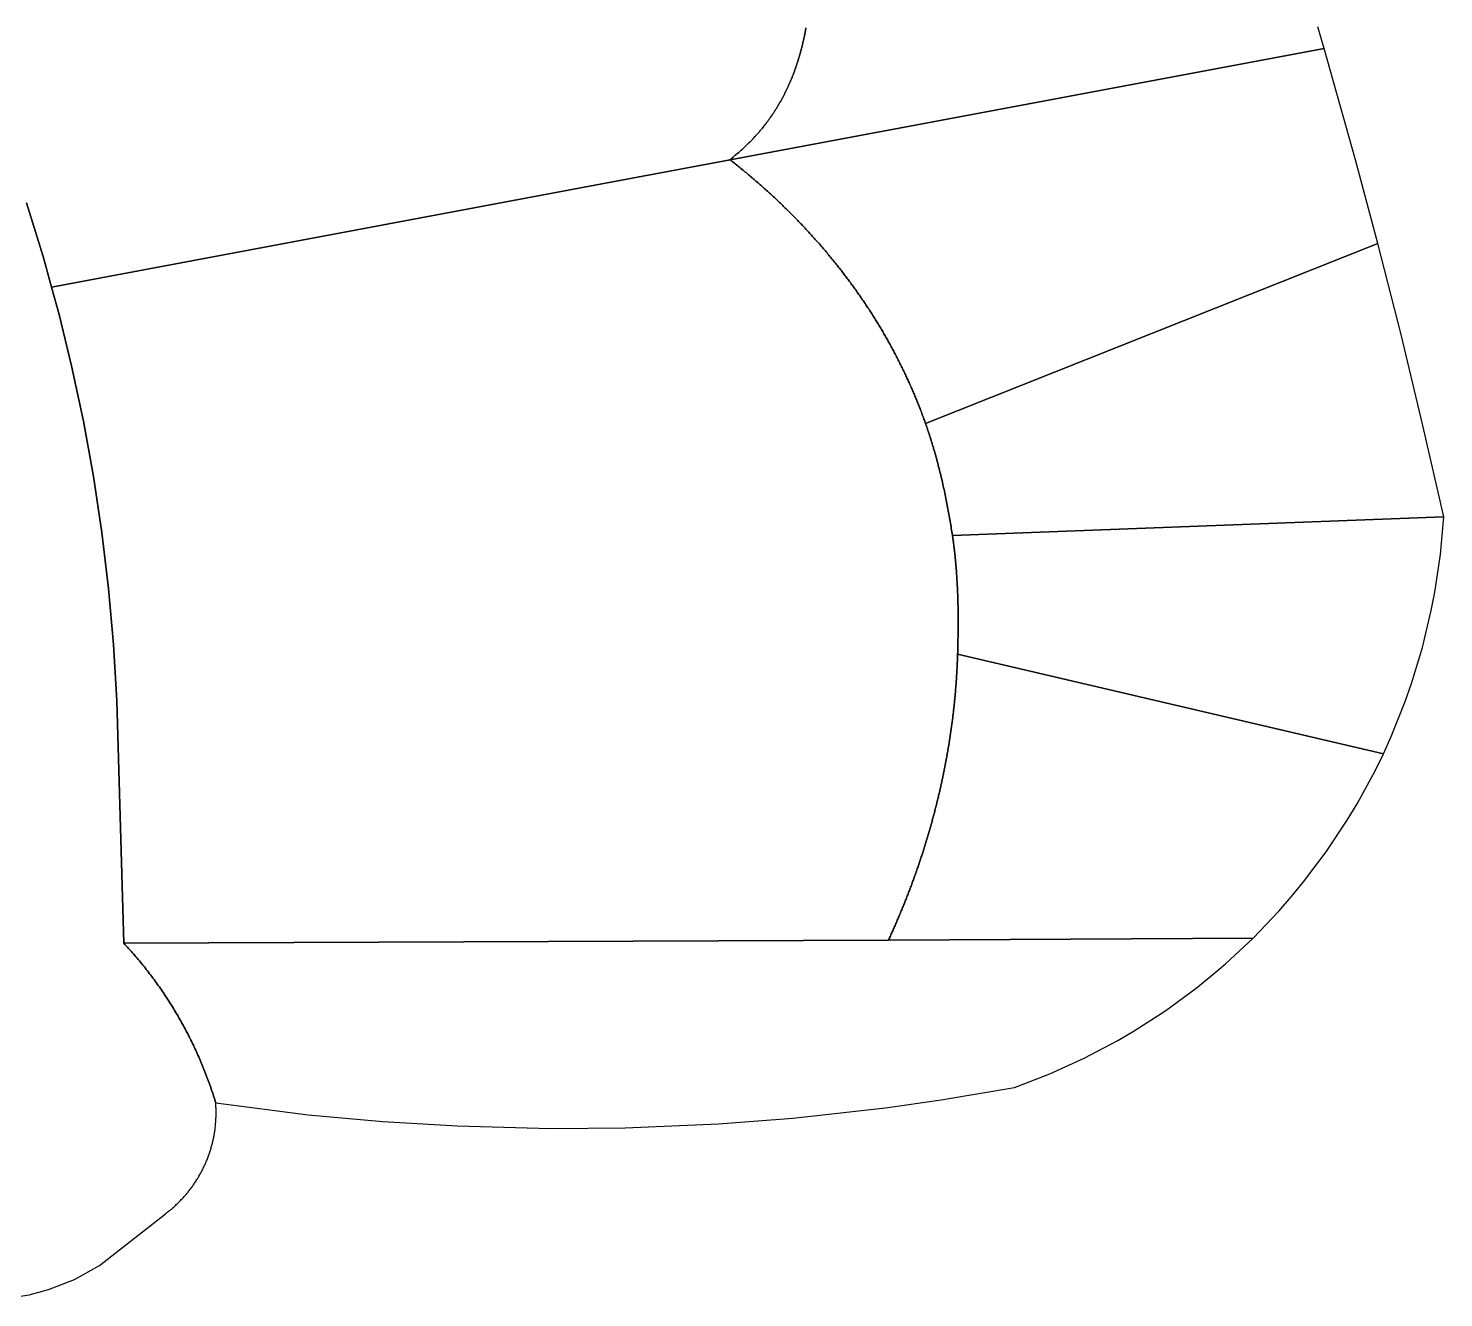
# Model space of a CAD drawing. Header units: millimetres. Extents: x 1811966 to 2218310, y 20519 to 471429.
# Drawn here: x 2142634 to 2210769, y 112149 to 173240 of the extents above; entities that cross this region are included whole.
import ezdxf

# ---------------------------------------------------------------- set-up
doc = ezdxf.new("R2010")
doc.units = ezdxf.units.MM
doc.layers.add('CLOSED_AREAS', color=7, linetype='Continuous')

msp = doc.modelspace()

# ---------------------------------------------------------------- linework, layer by layer
at = {"layer": 'CLOSED_AREAS'}
for points in [[(2142549.797, 164845.674), (2143352.19, 162251.086), (2143754.83, 160787.857), (2171184.988, 165931.526), (2176417.336, 166912.69), (2176408.825, 166919.372), (2176446.525, 166949.073), (2176484.057, 166978.903), (2176521.422, 167008.863), (2176558.618, 167038.952), (2176595.645, 167069.172), (2176632.502, 167099.523), (2176669.188, 167130.005), (2176705.703, 167160.618), (2176742.047, 167191.363), (2176778.218, 167222.24), (2176814.216, 167253.25), (2176850.041, 167284.393), (2176885.69, 167315.669), (2176921.165, 167347.079), (2176956.464, 167378.623), (2176991.587, 167410.301), (2177025.903, 167441.538), (2177060.047, 167472.906), (2177094.019, 167504.404), (2177127.819, 167536.033), (2177161.446, 167567.794), (2177194.899, 167599.686), (2177228.177, 167631.71), (2177261.281, 167663.867), (2177294.208, 167696.157), (2177326.96, 167728.58), (2177359.534, 167761.136), (2177391.931, 167793.826), (2177424.149, 167826.651), (2177456.189, 167859.61), (2177488.05, 167892.704), (2177519.73, 167925.933), (2177551.23, 167959.298), (2177582.548, 167992.799), (2177613.685, 168026.436), (2177644.639, 168060.21), (2177675.409, 168094.121), (2177705.996, 168128.169), (2177736.399, 168162.355), (2177766.617, 168196.679), (2177796.648, 168231.142), (2177826.494, 168265.743), (2177856.153, 168300.484), (2177885.624, 168335.364), (2177914.907, 168370.384), (2177944.001, 168405.544), (2177972.906, 168440.845), (2178001.621, 168476.287), (2178022.801, 168502.671), (2178043.877, 168529.134), (2178064.848, 168555.673), (2178085.714, 168582.29), (2178106.476, 168608.984), (2178127.134, 168635.754), (2178147.687, 168662.601), (2178168.137, 168689.525), (2178188.482, 168716.524), (2178208.723, 168743.599), (2178228.861, 168770.75), (2178248.894, 168797.976), (2178268.824, 168825.278), (2178288.65, 168852.654), (2178308.373, 168880.106), (2178327.992, 168907.632), (2178347.507, 168935.232), (2178366.919, 168962.906), (2178386.229, 168990.655), (2178405.434, 169018.477), (2178424.537, 169046.373), (2178443.537, 169074.342), (2178462.434, 169102.384), (2178481.228, 169130.499), (2178499.919, 169158.686), (2178518.508, 169186.947), (2178536.994, 169215.279), (2178555.377, 169243.683), (2178573.658, 169272.16), (2178591.837, 169300.708), (2178609.913, 169329.327), (2178627.887, 169358.018), (2178645.759, 169386.779), (2178663.53, 169415.611), (2178681.198, 169444.514), (2178698.764, 169473.487), (2178716.228, 169502.531), (2178733.591, 169531.644), (2178750.852, 169560.827), (2178768.012, 169590.079), (2178785.07, 169619.401), (2178802.027, 169648.792), (2178818.883, 169678.252), (2178835.637, 169707.78), (2178852.29, 169737.377), (2178868.842, 169767.042), (2178885.293, 169796.775), (2178901.644, 169826.575), (2178917.893, 169856.444), (2178934.042, 169886.38), (2178950.09, 169916.383), (2178966.038, 169946.452), (2178981.885, 169976.589), (2178997.632, 170006.792), (2179013.278, 170037.062), (2179028.824, 170067.397), (2179044.27, 170097.799), (2179059.617, 170128.266), (2179074.863, 170158.799), (2179090.009, 170189.396), (2179105.055, 170220.059), (2179120.002, 170250.787), (2179134.849, 170281.579), (2179149.596, 170312.436), (2179164.244, 170343.357), (2179178.792, 170374.342), (2179193.241, 170405.391), (2179207.591, 170436.503), (2179221.842, 170467.679), (2179235.994, 170498.918), (2179250.046, 170530.219), (2179264, 170561.584), (2179277.855, 170593.011), (2179291.611, 170624.5), (2179305.269, 170656.051), (2179318.828, 170687.664), (2179332.288, 170719.339), (2179345.65, 170751.075), (2179358.914, 170782.872), (2179372.079, 170814.731), (2179385.146, 170846.65), (2179398.115, 170878.63), (2179410.987, 170910.67), (2179423.76, 170942.771), (2179436.435, 170974.931), (2179449.013, 171007.151), (2179461.492, 171039.43), (2179473.875, 171071.769), (2179486.159, 171104.167), (2179498.347, 171136.624), (2179510.436, 171169.14), (2179522.429, 171201.714), (2179534.325, 171234.346), (2179546.123, 171267.036), (2179557.824, 171299.785), (2179569.428, 171332.59), (2179580.936, 171365.454), (2179592.347, 171398.374), (2179603.661, 171431.351), (2179614.878, 171464.385), (2179625.999, 171497.476), (2179637.023, 171530.623), (2179647.951, 171563.826), (2179658.783, 171597.085), (2179669.518, 171630.4), (2179680.157, 171663.771), (2179690.701, 171697.196), (2179701.148, 171730.677), (2179711.499, 171764.212), (2179721.755, 171797.802), (2179731.915, 171831.447), (2179741.979, 171865.146), (2179751.948, 171898.899), (2179761.821, 171932.705), (2179771.599, 171966.566), (2179781.281, 172000.479), (2179790.869, 172034.446), (2179800.361, 172068.466), (2179809.758, 172102.538), (2179819.06, 172136.663), (2179828.267, 172170.84), (2179837.379, 172205.07), (2179846.397, 172239.351), (2179855.32, 172273.684), (2179864.148, 172308.068), (2179872.882, 172342.504), (2179881.521, 172376.991), (2179890.066, 172411.528), (2179898.517, 172446.116), (2179906.874, 172480.755), (2179915.136, 172515.444), (2179923.305, 172550.182), (2179931.38, 172584.971), (2179939.361, 172619.809), (2179947.248, 172654.696), (2179955.041, 172689.633), (2179962.741, 172724.618), (2179970.347, 172759.652), (2179977.86, 172794.735), (2179985.279, 172829.866), (2179992.605, 172865.045), (2179999.838, 172900.272), (2180006.978, 172935.546), (2180014.025, 172970.868), (2180020.979, 173006.237), (2180027.84, 173041.654), (2180034.609, 173077.117), (2180041.284, 173112.626), (2180047.867, 173148.182), (2180054.358, 173183.784), (2180060.756, 173219.432), (2180067.061, 173255.126)], [(2180067.061, 173255.126), (2180060.756, 173219.432), (2180054.358, 173183.784), (2180047.867, 173148.182), (2180041.284, 173112.626), (2180034.609, 173077.117), (2180027.84, 173041.654), (2180020.979, 173006.237), (2180014.025, 172970.868), (2180006.978, 172935.546), (2179999.838, 172900.272), (2179992.605, 172865.045), (2179985.279, 172829.866), (2179977.86, 172794.735), (2179970.347, 172759.652), (2179962.741, 172724.618), (2179955.041, 172689.633), (2179947.248, 172654.696), (2179939.361, 172619.809), (2179931.38, 172584.971), (2179923.305, 172550.182), (2179915.136, 172515.444), (2179906.874, 172480.755), (2179898.517, 172446.116), (2179890.066, 172411.528), (2179881.521, 172376.991), (2179872.882, 172342.504), (2179864.148, 172308.068), (2179855.32, 172273.684), (2179846.397, 172239.351), (2179837.379, 172205.07), (2179828.267, 172170.84), (2179819.06, 172136.663), (2179809.758, 172102.538), (2179800.361, 172068.466), (2179790.869, 172034.446), (2179781.281, 172000.479), (2179771.599, 171966.566), (2179761.821, 171932.705), (2179751.948, 171898.899), (2179741.979, 171865.146), (2179731.915, 171831.447), (2179721.755, 171797.802), (2179711.499, 171764.212), (2179701.148, 171730.677), (2179690.701, 171697.196), (2179680.157, 171663.771), (2179669.518, 171630.4), (2179658.783, 171597.085), (2179647.951, 171563.826), (2179637.023, 171530.623), (2179625.999, 171497.476), (2179614.878, 171464.385), (2179603.661, 171431.351), (2179592.347, 171398.374), (2179580.936, 171365.454), (2179569.428, 171332.59), (2179557.824, 171299.785), (2179546.123, 171267.036), (2179534.325, 171234.346), (2179522.429, 171201.714), (2179510.436, 171169.14), (2179498.347, 171136.624), (2179486.159, 171104.167), (2179473.875, 171071.769), (2179461.492, 171039.43), (2179449.013, 171007.151), (2179436.435, 170974.931), (2179423.76, 170942.771), (2179410.987, 170910.67), (2179398.115, 170878.63), (2179385.146, 170846.65), (2179372.079, 170814.731), (2179358.914, 170782.872), (2179345.65, 170751.075), (2179332.288, 170719.339), (2179318.828, 170687.664), (2179305.269, 170656.051), (2179291.611, 170624.5), (2179277.855, 170593.011), (2179264, 170561.584), (2179250.046, 170530.219), (2179235.994, 170498.918), (2179221.842, 170467.679), (2179207.591, 170436.503), (2179193.241, 170405.391), (2179178.792, 170374.342), (2179164.244, 170343.357), (2179149.596, 170312.436), (2179134.849, 170281.579), (2179120.002, 170250.787), (2179105.055, 170220.059), (2179090.009, 170189.396), (2179074.863, 170158.799), (2179059.617, 170128.266), (2179044.27, 170097.799), (2179028.824, 170067.397), (2179013.278, 170037.062), (2178997.632, 170006.792), (2178981.885, 169976.589), (2178966.038, 169946.452), (2178950.09, 169916.383), (2178934.042, 169886.38), (2178917.893, 169856.444), (2178901.644, 169826.575), (2178885.293, 169796.775), (2178868.842, 169767.042), (2178852.29, 169737.377), (2178835.637, 169707.78), (2178818.883, 169678.252), (2178802.027, 169648.792), (2178785.07, 169619.401), (2178768.012, 169590.079), (2178750.852, 169560.827), (2178733.591, 169531.644), (2178716.228, 169502.531), (2178698.764, 169473.487), (2178681.198, 169444.514), (2178663.53, 169415.611), (2178645.759, 169386.779), (2178627.887, 169358.018), (2178609.913, 169329.327), (2178591.837, 169300.708), (2178573.658, 169272.16), (2178555.377, 169243.683), (2178536.994, 169215.279), (2178518.508, 169186.947), (2178499.919, 169158.686), (2178481.228, 169130.499), (2178462.434, 169102.384), (2178443.537, 169074.342), (2178424.537, 169046.373), (2178405.434, 169018.477), (2178386.229, 168990.655), (2178366.919, 168962.906), (2178347.507, 168935.232), (2178327.992, 168907.632), (2178308.373, 168880.106), (2178288.65, 168852.654), (2178268.824, 168825.278), (2178248.894, 168797.976), (2178228.861, 168770.75), (2178208.723, 168743.599), (2178188.482, 168716.524), (2178168.137, 168689.525), (2178147.687, 168662.601), (2178127.134, 168635.754), (2178106.476, 168608.984), (2178085.714, 168582.29), (2178064.848, 168555.673), (2178043.877, 168529.134), (2178022.801, 168502.671), (2178001.621, 168476.287), (2177972.906, 168440.845), (2177944.001, 168405.544), (2177914.907, 168370.384), (2177885.624, 168335.364), (2177856.153, 168300.484), (2177826.494, 168265.743), (2177796.648, 168231.142), (2177766.617, 168196.679), (2177736.399, 168162.355), (2177705.996, 168128.169), (2177675.409, 168094.121), (2177644.639, 168060.21), (2177613.685, 168026.436), (2177582.548, 167992.799), (2177551.23, 167959.298), (2177519.73, 167925.933), (2177488.05, 167892.704), (2177456.189, 167859.61), (2177424.149, 167826.651), (2177391.931, 167793.826), (2177359.534, 167761.136), (2177326.96, 167728.58), (2177294.208, 167696.157), (2177261.281, 167663.867), (2177228.177, 167631.71), (2177194.899, 167599.686), (2177161.446, 167567.794), (2177127.819, 167536.033), (2177094.019, 167504.404), (2177060.047, 167472.906), (2177025.903, 167441.538), (2176991.587, 167410.301), (2176956.464, 167378.623), (2176921.165, 167347.079), (2176885.69, 167315.669), (2176850.041, 167284.393), (2176814.216, 167253.25), (2176778.218, 167222.24), (2176742.047, 167191.363), (2176705.703, 167160.618), (2176669.188, 167130.005), (2176632.502, 167099.523), (2176595.645, 167069.172), (2176558.618, 167038.952), (2176521.422, 167008.863), (2176484.057, 166978.903), (2176446.525, 166949.073), (2176408.825, 166919.372), (2176417.336, 166912.69), (2205008.059, 172273.987), (2204712.859, 173315.284)], [(2141731.606, 112149.472), (2142669.158, 112280.582), (2143606.71, 112547.806), (2144855.746, 113025.837), (2146058.8, 113691.911), (2149232.022, 116187.471), (2149271.12, 116216.841), (2149309.981, 116246.526), (2149348.601, 116276.523), (2149386.978, 116306.83), (2149425.11, 116337.446), (2149462.993, 116368.368), (2149500.626, 116399.594), (2149538.006, 116431.122), (2149575.131, 116462.951), (2149611.998, 116495.078), (2149648.605, 116527.502), (2149684.95, 116560.219), (2149721.029, 116593.228), (2149756.842, 116626.527), (2149792.384, 116660.113), (2149827.655, 116693.985), (2149862.652, 116728.14), (2149897.372, 116762.576), (2149931.814, 116797.29), (2149965.975, 116832.281), (2149999.852, 116867.547), (2150033.444, 116903.084), (2150066.749, 116938.891), (2150099.764, 116974.965), (2150132.487, 117011.304), (2150164.916, 117047.905), (2150197.05, 117084.767), (2150228.885, 117121.887), (2150260.419, 117159.262), (2150291.652, 117196.89), (2150322.58, 117234.768), (2150353.202, 117272.895), (2150383.515, 117311.267), (2150413.519, 117349.882), (2150443.21, 117388.738), (2150472.587, 117427.832), (2150501.648, 117467.161), (2150530.391, 117506.723), (2150558.814, 117546.516), (2150586.915, 117586.536), (2150614.693, 117626.782), (2150642.146, 117667.25), (2150669.272, 117707.938), (2150696.069, 117748.844), (2150722.535, 117789.964), (2150748.669, 117831.296), (2150774.469, 117872.838), (2150799.933, 117914.586), (2150825.06, 117956.538), (2150849.848, 117998.691), (2150874.295, 118041.042), (2150898.401, 118083.59), (2150922.162, 118126.33), (2150945.579, 118169.26), (2150968.648, 118212.378), (2150991.369, 118255.68), (2151013.741, 118299.164), (2151035.761, 118342.826), (2151057.429, 118386.665), (2151078.742, 118430.677), (2151099.701, 118474.86), (2151120.302, 118519.21), (2151140.545, 118563.724), (2151160.429, 118608.4), (2151179.952, 118653.235), (2151199.113, 118698.226), (2151217.911, 118743.37), (2151236.344, 118788.664), (2151254.412, 118834.105), (2151272.112, 118879.691), (2151289.445, 118925.417), (2151306.409, 118971.282), (2151323.002, 119017.282), (2151339.224, 119063.414), (2151355.074, 119109.675), (2151370.551, 119156.063), (2151385.653, 119202.574), (2151400.379, 119249.205), (2151414.73, 119295.953), (2151428.703, 119342.815), (2151442.297, 119389.789), (2151455.513, 119436.87), (2151468.349, 119484.057), (2151480.804, 119531.345), (2151492.878, 119578.733), (2151504.569, 119626.216), (2151515.877, 119673.792), (2151526.802, 119721.457), (2151537.341, 119769.209), (2151547.496, 119817.044), (2151557.265, 119864.96), (2151566.647, 119912.953), (2151575.642, 119961.02), (2151584.249, 120009.157), (2151592.468, 120057.363), (2151600.298, 120105.633), (2151607.739, 120153.965), (2151614.79, 120202.355), (2151621.451, 120250.801), (2151627.721, 120299.298), (2151633.6, 120347.845), (2151639.088, 120396.437), (2151644.183, 120445.072), (2151648.887, 120493.747), (2151653.198, 120542.458), (2151657.116, 120591.202), (2151660.642, 120639.976), (2151663.774, 120688.776), (2151666.512, 120737.601), (2151668.857, 120786.446), (2151670.809, 120835.308), (2151672.366, 120884.185), (2151673.529, 120933.072), (2151674.298, 120981.967), (2151674.674, 121030.867), (2151674.655, 121079.768), (2151674.241, 121128.668), (2151673.434, 121177.562), (2151672.233, 121226.449), (2151670.637, 121275.324), (2151668.648, 121324.185), (2151666.265, 121373.028), (2151663.489, 121421.85), (2151660.319, 121470.649), (2151656.755, 121519.42), (2151631.215, 121603.431), (2151605.297, 121687.326), (2151579.002, 121771.104), (2151552.331, 121854.762), (2151525.283, 121938.3), (2151497.86, 122021.715), (2151470.061, 122105.006), (2151441.889, 122188.171), (2151413.342, 122271.209), (2151384.422, 122354.117), (2151355.13, 122436.894), (2151325.465, 122519.539), (2151295.429, 122602.05), (2151265.022, 122684.424), (2151234.245, 122766.661), (2151203.098, 122848.758), (2151171.582, 122930.715), (2151139.697, 123012.529), (2151107.445, 123094.199), (2151074.826, 123175.722), (2151041.841, 123257.099), (2151008.489, 123338.326), (2150974.773, 123419.402), (2150940.692, 123500.325), (2150906.247, 123581.095), (2150871.44, 123661.709), (2150836.27, 123742.165), (2150800.739, 123822.462), (2150764.846, 123902.599), (2150728.594, 123982.573), (2150691.982, 124062.384), (2150655.011, 124142.029), (2150617.683, 124221.506), (2150579.997, 124300.815), (2150541.955, 124379.954), (2150503.557, 124458.921), (2150464.805, 124537.714), (2150425.698, 124616.332), (2150386.238, 124694.774), (2150346.426, 124773.037), (2150306.262, 124851.12), (2150265.747, 124929.022), (2150224.882, 125006.74), (2150183.667, 125084.274), (2150142.105, 125161.622), (2150100.195, 125238.782), (2150057.938, 125315.753), (2150015.335, 125392.533), (2149972.387, 125469.12), (2149929.095, 125545.513), (2149885.46, 125621.711), (2149841.483, 125697.712), (2149797.164, 125773.514), (2149752.505, 125849.116), (2149707.505, 125924.517), (2149662.168, 125999.714), (2149616.492, 126074.706), (2149570.479, 126149.493), (2149524.131, 126224.071), (2149477.447, 126298.44), (2149430.429, 126372.599), (2149383.079, 126446.545), (2149335.395, 126520.277), (2149287.381, 126593.794), (2149239.037, 126667.095), (2149190.363, 126740.177), (2149141.361, 126813.039), (2149092.031, 126885.68), (2149042.376, 126958.099), (2148992.395, 127030.293), (2148942.09, 127102.262), (2148891.461, 127174.004), (2148840.51, 127245.518), (2148789.238, 127316.801), (2148737.646, 127387.853), (2148685.735, 127458.672), (2148633.506, 127529.257), (2148580.959, 127599.606), (2148528.097, 127669.719), (2148474.92, 127739.592), (2148421.429, 127809.226), (2148367.625, 127878.618), (2148313.51, 127947.768), (2148259.084, 128016.673), (2148204.349, 128085.333), (2148149.305, 128153.746), (2148093.955, 128221.911), (2148038.298, 128289.826), (2147982.336, 128357.49), (2147926.07, 128424.901), (2147869.502, 128492.059), (2147812.632, 128558.962), (2147755.461, 128625.608), (2147697.992, 128691.996), (2147640.224, 128758.124), (2147582.159, 128823.993), (2147523.799, 128889.599), (2147465.144, 128954.943), (2147406.196, 129020.021), (2147346.955, 129084.834), (2147287.424, 129149.38), (2147227.603, 129213.657), (2146895.418, 140867.904), (2146736.218, 143579.061), (2146495.344, 146284.18), (2146173.001, 148980.811), (2145769.486, 151666.483), (2145285.175, 154338.78), (2144720.5, 156995.252), (2144120.109, 159460.397), (2143754.83, 160787.857), (2143352.19, 162251.086), (2142549.797, 164845.674)]]:
    msp.add_lwpolyline(points, dxfattribs=at)
for points in [[(2206527.019, 166915.974), (2205008.059, 172273.987), (2176417.336, 166912.69), (2176462.519, 166877.216), (2176516.081, 166834.991), (2176569.512, 166792.695), (2176622.812, 166750.329), (2176675.98, 166707.893), (2176729.016, 166665.387), (2176781.921, 166622.812), (2176834.695, 166580.167), (2176887.337, 166537.453), (2176939.848, 166494.67), (2176992.227, 166451.818), (2177044.475, 166408.897), (2177096.591, 166365.908), (2177148.575, 166322.849), (2177200.429, 166279.722), (2177252.15, 166236.527), (2177303.74, 166193.264), (2177355.198, 166149.932), (2177406.525, 166106.533), (2177457.72, 166063.066), (2177508.783, 166019.531), (2177559.715, 165975.929), (2177610.515, 165932.259), (2177661.184, 165888.522), (2177711.72, 165844.718), (2177762.125, 165800.847), (2177812.399, 165756.909), (2177862.54, 165712.905), (2177912.55, 165668.834), (2177962.428, 165624.697), (2178012.174, 165580.493), (2178061.789, 165536.223), (2178111.271, 165491.887), (2178160.622, 165447.485), (2178209.841, 165403.018), (2178258.928, 165358.485), (2178307.883, 165313.887), (2178356.707, 165269.223), (2178405.398, 165224.494), (2178453.958, 165179.7), (2178502.385, 165134.841), (2178550.681, 165089.918), (2178598.845, 165044.929), (2178646.876, 164999.877), (2178694.776, 164954.76), (2178742.544, 164909.578), (2178790.18, 164864.333), (2178837.684, 164819.024), (2178885.055, 164773.651), (2178932.295, 164728.214), (2178979.403, 164682.714), (2179026.378, 164637.15), (2179073.222, 164591.523), (2179119.933, 164545.834), (2179166.512, 164500.081), (2179212.96, 164454.265), (2179259.275, 164408.387), (2179305.457, 164362.446), (2179351.508, 164316.442), (2179397.426, 164270.377), (2179443.213, 164224.249), (2179488.867, 164178.059), (2179534.389, 164131.807), (2179579.778, 164085.494), (2179625.035, 164039.119), (2179670.16, 163992.683), (2179715.153, 163946.185), (2179760.014, 163899.626), (2179804.742, 163853.006), (2179849.338, 163806.325), (2179893.801, 163759.584), (2179938.132, 163712.782), (2179982.331, 163665.919), (2180026.397, 163618.996), (2180070.331, 163572.013), (2180114.133, 163524.969), (2180157.802, 163477.866), (2180201.339, 163430.703), (2180244.743, 163383.48), (2180288.014, 163336.198), (2180331.154, 163288.856), (2180374.161, 163241.456), (2180417.035, 163193.996), (2180459.777, 163146.477), (2180502.386, 163098.899), (2180544.862, 163051.262), (2180587.206, 163003.567), (2180629.418, 162955.814), (2180671.497, 162908.002), (2180713.443, 162860.132), (2180755.257, 162812.205), (2180796.938, 162764.219), (2180838.486, 162716.175), (2180879.902, 162668.074), (2180921.185, 162619.916), (2180962.336, 162571.7), (2181003.353, 162523.427), (2181044.238, 162475.097), (2181084.99, 162426.71), (2181125.61, 162378.266), (2181166.097, 162329.766), (2181206.45, 162281.209), (2181246.672, 162232.596), (2181286.76, 162183.927), (2181326.715, 162135.201), (2181366.538, 162086.42), (2181406.228, 162037.583), (2181445.785, 161988.69), (2181485.209, 161939.742), (2181524.5, 161890.738), (2181563.659, 161841.679), (2181602.684, 161792.565), (2181641.576, 161743.396), (2181680.336, 161694.172), (2181718.962, 161644.893), (2181757.456, 161595.56), (2181795.817, 161546.172), (2181834.044, 161496.73), (2181872.139, 161447.234), (2181910.1, 161397.684), (2181947.929, 161348.08), (2181985.624, 161298.423), (2182023.187, 161248.711), (2182060.616, 161198.947), (2182097.912, 161149.129), (2182135.075, 161099.258), (2182172.105, 161049.333), (2182209.002, 160999.356), (2182245.766, 160949.326), (2182282.397, 160899.244), (2182318.894, 160849.109), (2182355.258, 160798.921), (2182391.489, 160748.682), (2182427.587, 160698.39), (2182463.551, 160648.046), (2182499.382, 160597.651), (2182535.08, 160547.204), (2182570.645, 160496.705), (2182606.076, 160446.155), (2182641.374, 160395.554), (2182676.539, 160344.901), (2182711.571, 160294.198), (2182746.469, 160243.444), (2182781.233, 160192.639), (2182815.865, 160141.783), (2182850.363, 160090.877), (2182884.727, 160039.921), (2182918.958, 159988.915), (2182953.056, 159937.859), (2182987.02, 159886.752), (2183020.851, 159835.596), (2183054.548, 159784.391), (2183088.112, 159733.136), (2183121.542, 159681.831), (2183154.839, 159630.478), (2183188.002, 159579.075), (2183221.032, 159527.624), (2183253.928, 159476.124), (2183286.691, 159424.575), (2183319.32, 159372.977), (2183351.815, 159321.331), (2183384.177, 159269.637), (2183416.405, 159217.895), (2183448.5, 159166.105), (2183480.46, 159114.268), (2183512.288, 159062.382), (2183543.981, 159010.449), (2183575.541, 158958.469), (2183606.967, 158906.441), (2183638.259, 158854.366), (2183669.418, 158802.244), (2183700.443, 158750.076), (2183731.334, 158697.86), (2183762.091, 158645.599), (2183792.715, 158593.29), (2183823.204, 158540.936), (2183853.56, 158488.535), (2183883.782, 158436.088), (2183913.87, 158383.595), (2183943.825, 158331.057), (2183973.645, 158278.473), (2184003.332, 158225.843), (2184032.884, 158173.169), (2184062.303, 158120.449), (2184091.588, 158067.684), (2184120.738, 158014.874), (2184149.755, 157962.019), (2184178.638, 157909.12), (2184207.387, 157856.176), (2184236.002, 157803.187), (2184264.483, 157750.155), (2184292.83, 157697.078), (2184321.042, 157643.958), (2184349.121, 157590.794), (2184377.066, 157537.586), (2184404.876, 157484.334), (2184432.553, 157431.039), (2184460.095, 157377.701), (2184487.503, 157324.32), (2184514.777, 157270.895), (2184541.917, 157217.428), (2184568.923, 157163.918), (2184595.794, 157110.366), (2184622.531, 157056.771), (2184649.134, 157003.134), (2184675.603, 156949.454), (2184701.938, 156895.733), (2184728.138, 156841.97), (2184754.204, 156788.165), (2184780.136, 156734.318), (2184805.933, 156680.43), (2184831.597, 156626.501), (2184857.125, 156572.53), (2184882.52, 156518.519), (2184907.78, 156464.466), (2184932.906, 156410.373), (2184957.897, 156356.239), (2184982.754, 156302.064), (2185007.477, 156247.849), (2185032.065, 156193.594), (2185056.519, 156139.299), (2185080.838, 156084.964), (2185105.023, 156030.589), (2185129.073, 155976.174), (2185152.989, 155921.72), (2185176.77, 155867.227), (2185200.417, 155812.694), (2185223.929, 155758.122), (2185247.307, 155703.511), (2185270.55, 155648.861), (2185293.658, 155594.173), (2185316.632, 155539.446), (2185339.471, 155484.68), (2185362.176, 155429.876), (2185384.746, 155375.034), (2185407.182, 155320.154), (2185429.482, 155265.236), (2185451.648, 155210.281), (2185473.68, 155155.287), (2185495.576, 155100.257), (2185517.338, 155045.189), (2185538.965, 154990.083), (2185560.458, 154934.941), (2185581.816, 154879.762), (2185603.039, 154824.546), (2185624.127, 154769.293), (2185645.08, 154714.004), (2185665.898, 154658.678), (2185686.582, 154603.316), (2185707.131, 154547.918), (2185727.545, 154492.484), (2185747.824, 154437.015), (2185767.968, 154381.509), (2185787.977, 154325.969), (2185807.852, 154270.392), (2185827.591, 154214.781), (2207604.942, 162880.927)], [(2144120.109, 159460.397), (2144720.5, 156995.252), (2145285.175, 154338.78), (2145769.486, 151666.483), (2146173.001, 148980.811), (2146495.344, 146284.18), (2146736.218, 143579.061), (2146895.418, 140867.904), (2147227.603, 129213.657), (2184039.83, 129355.016), (2184062.909, 129404.9), (2184085.918, 129454.828), (2184108.858, 129504.799), (2184131.728, 129554.814), (2184154.528, 129604.871), (2184177.257, 129654.972), (2184199.917, 129705.115), (2184222.506, 129755.302), (2184245.025, 129805.53), (2184267.473, 129855.801), (2184289.85, 129906.115), (2184312.157, 129956.47), (2184334.393, 130006.867), (2184356.558, 130057.306), (2184378.652, 130107.786), (2184400.674, 130158.308), (2184422.625, 130208.872), (2184444.505, 130259.476), (2184466.313, 130310.121), (2184488.05, 130360.807), (2184509.714, 130411.534), (2184531.307, 130462.301), (2184552.828, 130513.108), (2184574.277, 130563.956), (2184595.654, 130614.843), (2184616.958, 130665.771), (2184638.19, 130716.738), (2184659.349, 130767.744), (2184680.436, 130818.79), (2184701.45, 130869.876), (2184722.391, 130921), (2184743.259, 130972.163), (2184764.054, 131023.365), (2184784.776, 131074.606), (2184805.424, 131125.885), (2184825.999, 131177.202), (2184846.501, 131228.558), (2184866.929, 131279.951), (2184887.283, 131331.382), (2184907.564, 131382.851), (2184927.77, 131434.357), (2184947.902, 131485.901), (2184967.96, 131537.482), (2184987.944, 131589.1), (2185007.854, 131640.755), (2185027.689, 131692.446), (2185047.449, 131744.174), (2185067.135, 131795.939), (2185086.745, 131847.74), (2185106.281, 131899.576), (2185125.742, 131951.449), (2185145.127, 132003.358), (2185164.438, 132055.302), (2185183.673, 132107.281), (2185202.832, 132159.296), (2185221.916, 132211.346), (2185240.924, 132263.431), (2185259.856, 132315.551), (2185278.712, 132367.706), (2185297.493, 132419.895), (2185316.197, 132472.118), (2185334.824, 132524.376), (2185353.376, 132576.668), (2185371.851, 132628.994), (2185390.249, 132681.353), (2185408.571, 132733.746), (2185426.816, 132786.172), (2185444.984, 132838.632), (2185463.074, 132891.125), (2185481.088, 132943.65), (2185499.025, 132996.209), (2185516.884, 133048.8), (2185534.665, 133101.424), (2185552.369, 133154.08), (2185569.996, 133206.768), (2185587.544, 133259.488), (2185605.015, 133312.24), (2185622.408, 133365.024), (2185639.722, 133417.839), (2185656.958, 133470.686), (2185674.116, 133523.564), (2185691.195, 133576.473), (2185708.196, 133629.413), (2185725.118, 133682.383), (2185741.962, 133735.385), (2185758.726, 133788.417), (2185775.412, 133841.479), (2185792.018, 133894.571), (2185808.545, 133947.693), (2185824.993, 134000.845), (2185841.361, 134054.027), (2185857.65, 134107.238), (2185873.859, 134160.478), (2185889.988, 134213.748), (2185906.037, 134267.047), (2185922.007, 134320.374), (2185937.896, 134373.731), (2185953.705, 134427.116), (2185969.434, 134480.529), (2185985.082, 134533.971), (2186000.65, 134587.441), (2186016.137, 134640.938), (2186031.543, 134694.464), (2186046.868, 134748.017), (2186062.113, 134801.597), (2186077.276, 134855.205), (2186092.358, 134908.84), (2186107.359, 134962.503), (2186122.278, 135016.191), (2186137.116, 135069.907), (2186151.872, 135123.649), (2186166.547, 135177.418), (2186181.139, 135231.213), (2186195.65, 135285.033), (2186210.078, 135338.88), (2186224.425, 135392.753), (2186238.689, 135446.651), (2186252.87, 135500.574), (2186266.969, 135554.523), (2186280.985, 135608.497), (2186294.919, 135662.496), (2186308.77, 135716.52), (2186322.538, 135770.568), (2186336.222, 135824.641), (2186349.824, 135878.738), (2186363.342, 135932.859), (2186376.777, 135987.005), (2186390.128, 136041.174), (2186403.396, 136095.367), (2186416.58, 136149.584), (2186429.68, 136203.824), (2186442.696, 136258.087), (2186455.628, 136312.373), (2186468.476, 136366.683), (2186481.24, 136421.015), (2186493.919, 136475.369), (2186506.514, 136529.747), (2186519.024, 136584.146), (2186531.449, 136638.568), (2186543.79, 136693.011), (2186556.046, 136747.477), (2186568.216, 136801.964), (2186580.302, 136856.472), (2186592.302, 136911.002), (2186604.217, 136965.554), (2186616.046, 137020.126), (2186627.789, 137074.719), (2186639.447, 137129.333), (2186651.019, 137183.968), (2186662.506, 137238.622), (2186673.906, 137293.298), (2186685.22, 137347.993), (2186696.448, 137402.708), (2186707.589, 137457.443), (2186718.644, 137512.198), (2186729.612, 137566.972), (2186740.494, 137621.766), (2186751.288, 137676.579), (2186761.996, 137731.41), (2186772.617, 137786.261), (2186783.151, 137841.13), (2186793.597, 137896.018), (2186803.956, 137950.924), (2186814.228, 138005.849), (2186824.412, 138060.791), (2186834.508, 138115.752), (2186844.517, 138170.73), (2186854.438, 138225.726), (2186864.27, 138280.739), (2186874.015, 138335.77), (2186883.671, 138390.818), (2186893.239, 138445.882), (2186902.718, 138500.964), (2186912.109, 138556.062), (2186921.411, 138611.177), (2186930.625, 138666.308), (2186939.749, 138721.455), (2186948.785, 138776.619), (2186957.731, 138831.798), (2186966.588, 138886.993), (2186975.356, 138942.203), (2186984.035, 138997.429), (2186992.623, 139052.671), (2187001.123, 139107.927), (2187009.532, 139163.198), (2187017.851, 139218.484), (2187026.081, 139273.785), (2187034.22, 139329.1), (2187042.27, 139384.43), (2187050.228, 139439.773), (2187058.097, 139495.131), (2187065.875, 139550.502), (2187073.562, 139605.888), (2187081.158, 139661.286), (2187088.664, 139716.698), (2187096.079, 139772.124), (2187103.402, 139827.562), (2187110.635, 139883.014), (2187117.776, 139938.478), (2187124.825, 139993.954), (2187131.783, 140049.443), (2187138.65, 140104.945), (2187145.424, 140160.458), (2187152.107, 140215.984), (2187158.698, 140271.521), (2187165.197, 140327.07), (2187171.603, 140382.631), (2187177.917, 140438.202), (2187184.139, 140493.785), (2187190.269, 140549.379), (2187196.305, 140604.984), (2187202.249, 140660.6), (2187208.1, 140716.226), (2187213.858, 140771.863), (2187219.523, 140827.51), (2187225.095, 140883.167), (2187230.574, 140938.834), (2187235.959, 140994.51), (2187241.251, 141050.197), (2187246.449, 141105.892), (2187251.553, 141161.597), (2187256.564, 141217.312), (2187261.48, 141273.035), (2187266.303, 141328.767), (2187271.031, 141384.508), (2187275.665, 141440.257), (2187280.205, 141496.014), (2187284.65, 141551.78), (2187289.001, 141607.554), (2187293.256, 141663.336), (2187297.417, 141719.125), (2187301.483, 141774.923), (2187305.455, 141830.727), (2187309.33, 141886.539), (2187313.111, 141942.358), (2187316.796, 141998.184), (2187320.386, 142054.017), (2187323.88, 142109.856), (2187327.279, 142165.702), (2187330.581, 142221.554), (2187333.788, 142277.412), (2187336.899, 142333.277), (2187339.913, 142389.147), (2187342.831, 142445.023), (2187345.653, 142500.904), (2187348.379, 142556.791), (2187351.008, 142612.683), (2187353.54, 142668.58), (2187355.975, 142724.483), (2187358.314, 142780.39), (2187360.555, 142836.301), (2187362.699, 142892.217), (2187364.746, 142948.137), (2187366.696, 143004.062), (2187368.548, 143059.99), (2187370.303, 143115.922), (2187372.964, 143205.164), (2187375.501, 143294.441), (2187377.911, 143383.752), (2187380.189, 143473.094), (2187382.332, 143562.467), (2187384.334, 143651.869), (2187386.193, 143741.298), (2187387.903, 143830.753), (2187389.461, 143920.233), (2187390.863, 144009.736), (2187392.103, 144099.261), (2187393.179, 144188.805), (2187394.086, 144278.368), (2187394.82, 144367.948), (2187395.377, 144457.543), (2187395.752, 144547.153), (2187395.942, 144636.775), (2187395.942, 144726.408), (2187395.748, 144816.051), (2187395.356, 144905.702), (2187394.762, 144995.359), (2187393.962, 145085.022), (2187392.951, 145174.688), (2187391.726, 145264.356), (2187390.282, 145354.025), (2187388.615, 145443.693), (2187386.722, 145533.358), (2187384.597, 145623.02), (2187382.236, 145712.676), (2187379.637, 145802.326), (2187376.794, 145891.967), (2187373.703, 145981.598), (2187370.36, 146071.218), (2187366.761, 146160.825), (2187362.902, 146250.418), (2187358.778, 146339.995), (2187354.386, 146429.555), (2187349.722, 146519.095), (2187344.781, 146608.616), (2187339.559, 146698.115), (2187334.051, 146787.59), (2187328.255, 146877.041), (2187322.165, 146966.466), (2187319.009, 147011.167), (2187315.778, 147055.862), (2187312.472, 147100.55), (2187309.089, 147145.23), (2187305.63, 147189.902), (2187302.095, 147234.566), (2187298.481, 147279.223), (2187294.79, 147323.871), (2187291.02, 147368.511), (2187287.171, 147413.142), (2187283.243, 147457.764), (2187279.234, 147502.377), (2187275.145, 147546.981), (2187270.975, 147591.576), (2187266.723, 147636.161), (2187262.389, 147680.736), (2187257.973, 147725.302), (2187253.473, 147769.857), (2187248.89, 147814.402), (2187244.222, 147858.937), (2187239.469, 147903.461), (2187234.632, 147947.974), (2187229.708, 147992.476), (2187224.698, 148036.967), (2187219.602, 148081.446), (2187214.418, 148125.914), (2187209.146, 148170.37), (2187203.786, 148214.814), (2187198.337, 148259.246), (2187192.798, 148303.665), (2187187.17, 148348.072), (2187181.451, 148392.466), (2187175.641, 148436.847), (2187169.74, 148481.216), (2187163.747, 148525.571), (2187157.661, 148569.912), (2187151.483, 148614.24), (2187145.21, 148658.554), (2187138.844, 148702.854), (2187132.383, 148747.139), (2187125.827, 148791.41), (2187119.175, 148835.667), (2187106.244, 148920.467), (2187093.125, 149005.29), (2187079.816, 149090.133), (2187066.315, 149174.995), (2187052.62, 149259.872), (2187038.729, 149344.763), (2187024.639, 149429.665), (2187010.349, 149514.577), (2186995.857, 149599.496), (2186981.161, 149684.419), (2186966.258, 149769.345), (2186951.147, 149854.271), (2186935.825, 149939.195), (2186920.291, 150024.114), (2186904.542, 150109.027), (2186888.577, 150193.931), (2186872.393, 150278.824), (2186855.988, 150363.704), (2186839.361, 150448.568), (2186822.509, 150533.415), (2186805.43, 150618.241), (2186788.123, 150703.045), (2186770.584, 150787.824), (2186752.813, 150872.576), (2186734.807, 150957.299), (2186716.564, 151041.991), (2186698.082, 151126.65), (2186679.359, 151211.272), (2186660.392, 151295.856), (2186641.181, 151380.4), (2186621.722, 151464.901), (2186602.015, 151549.358), (2186582.056, 151633.767), (2186561.844, 151718.127), (2186541.376, 151802.435), (2186520.651, 151886.689), (2186499.667, 151970.888), (2186478.421, 152055.027), (2186456.912, 152139.106), (2186435.137, 152223.123), (2186413.095, 152307.074), (2186390.783, 152390.957), (2186368.2, 152474.771), (2186345.343, 152558.513), (2186322.21, 152642.181), (2186298.799, 152725.773), (2186275.109, 152809.285), (2186251.137, 152892.717), (2186226.881, 152976.066), (2186214.646, 153017.708), (2186202.339, 153059.329), (2186189.96, 153100.928), (2186177.509, 153142.504), (2186164.986, 153184.059), (2186152.389, 153225.59), (2186139.72, 153267.098), (2186126.978, 153308.583), (2186114.162, 153350.045), (2186101.272, 153391.482), (2186088.308, 153432.896), (2186075.27, 153474.284), (2186062.157, 153515.649), (2186048.97, 153556.988), (2186035.707, 153598.301), (2186022.369, 153639.59), (2186008.956, 153680.852), (2185995.467, 153722.088), (2185981.902, 153763.298), (2185968.26, 153804.481), (2185954.542, 153845.637), (2185940.747, 153886.766), (2185926.875, 153927.867), (2185912.926, 153968.941), (2185898.899, 154009.986), (2185884.794, 154051.003), (2185870.611, 154091.991), (2185856.35, 154132.95), (2185842.01, 154173.88), (2185827.591, 154214.781), (2185807.852, 154270.392), (2185787.977, 154325.969), (2185767.968, 154381.509), (2185747.824, 154437.015), (2185727.545, 154492.484), (2185707.131, 154547.918), (2185686.582, 154603.316), (2185665.898, 154658.678), (2185645.08, 154714.004), (2185624.127, 154769.293), (2185603.039, 154824.546), (2185581.816, 154879.762), (2185560.458, 154934.941), (2185538.965, 154990.083), (2185517.338, 155045.189), (2185495.576, 155100.257), (2185473.68, 155155.287), (2185451.648, 155210.281), (2185429.482, 155265.236), (2185407.182, 155320.154), (2185384.746, 155375.034), (2185362.176, 155429.876), (2185339.471, 155484.68), (2185316.632, 155539.446), (2185293.658, 155594.173), (2185270.55, 155648.861), (2185247.307, 155703.511), (2185223.929, 155758.122), (2185200.417, 155812.694), (2185176.77, 155867.227), (2185152.989, 155921.72), (2185129.073, 155976.174), (2185105.023, 156030.589), (2185080.838, 156084.964), (2185056.519, 156139.299), (2185032.065, 156193.594), (2185007.477, 156247.849), (2184982.754, 156302.064), (2184957.897, 156356.239), (2184932.906, 156410.373), (2184907.78, 156464.466), (2184882.52, 156518.519), (2184857.125, 156572.53), (2184831.597, 156626.501), (2184805.933, 156680.43), (2184780.136, 156734.318), (2184754.204, 156788.165), (2184728.138, 156841.97), (2184701.938, 156895.733), (2184675.603, 156949.454), (2184649.134, 157003.134), (2184622.531, 157056.771), (2184595.794, 157110.366), (2184568.923, 157163.918), (2184541.917, 157217.428), (2184514.777, 157270.895), (2184487.503, 157324.32), (2184460.095, 157377.701), (2184432.553, 157431.039), (2184404.876, 157484.334), (2184377.066, 157537.586), (2184349.121, 157590.794), (2184321.042, 157643.958), (2184292.83, 157697.078), (2184264.483, 157750.155), (2184236.002, 157803.187), (2184207.387, 157856.176), (2184178.638, 157909.12), (2184149.755, 157962.019), (2184120.738, 158014.874), (2184091.588, 158067.684), (2184062.303, 158120.449), (2184032.884, 158173.169), (2184003.332, 158225.843), (2183973.645, 158278.473), (2183943.825, 158331.057), (2183913.87, 158383.595), (2183883.782, 158436.088), (2183853.56, 158488.535), (2183823.204, 158540.936), (2183792.715, 158593.29), (2183762.091, 158645.599), (2183731.334, 158697.86), (2183700.443, 158750.076), (2183669.418, 158802.244), (2183638.259, 158854.366), (2183606.967, 158906.441), (2183575.541, 158958.469), (2183543.981, 159010.449), (2183512.288, 159062.382), (2183480.46, 159114.268), (2183448.5, 159166.105), (2183416.405, 159217.895), (2183384.177, 159269.637), (2183351.815, 159321.331), (2183319.32, 159372.977), (2183286.691, 159424.575), (2183253.928, 159476.124), (2183221.032, 159527.624), (2183188.002, 159579.075), (2183154.839, 159630.478), (2183121.542, 159681.831), (2183088.112, 159733.136), (2183054.548, 159784.391), (2183020.851, 159835.596), (2182987.02, 159886.752), (2182953.056, 159937.859), (2182918.958, 159988.915), (2182884.727, 160039.921), (2182850.363, 160090.877), (2182815.865, 160141.783), (2182781.233, 160192.639), (2182746.469, 160243.444), (2182711.571, 160294.198), (2182676.539, 160344.901), (2182641.374, 160395.554), (2182606.076, 160446.155), (2182570.645, 160496.705), (2182535.08, 160547.204), (2182499.382, 160597.651), (2182463.551, 160648.046), (2182427.587, 160698.39), (2182391.489, 160748.682), (2182355.258, 160798.921), (2182318.894, 160849.109), (2182282.397, 160899.244), (2182245.766, 160949.326), (2182209.002, 160999.356), (2182172.105, 161049.333), (2182135.075, 161099.258), (2182097.912, 161149.129), (2182060.616, 161198.947), (2182023.187, 161248.711), (2181985.624, 161298.423), (2181947.929, 161348.08), (2181910.1, 161397.684), (2181872.139, 161447.234), (2181834.044, 161496.73), (2181795.817, 161546.172), (2181757.456, 161595.56), (2181718.962, 161644.893), (2181680.336, 161694.172), (2181641.576, 161743.396), (2181602.684, 161792.565), (2181563.659, 161841.679), (2181524.5, 161890.738), (2181485.209, 161939.742), (2181445.785, 161988.69), (2181406.228, 162037.583), (2181366.538, 162086.42), (2181326.715, 162135.201), (2181286.76, 162183.927), (2181246.672, 162232.596), (2181206.45, 162281.209), (2181166.097, 162329.766), (2181125.61, 162378.266), (2181084.99, 162426.71), (2181044.238, 162475.097), (2181003.353, 162523.427), (2180962.336, 162571.7), (2180921.185, 162619.916), (2180879.902, 162668.074), (2180838.486, 162716.175), (2180796.938, 162764.219), (2180755.257, 162812.205), (2180713.443, 162860.132), (2180671.497, 162908.002), (2180629.418, 162955.814), (2180587.206, 163003.567), (2180544.862, 163051.262), (2180502.386, 163098.899), (2180459.777, 163146.477), (2180417.035, 163193.996), (2180374.161, 163241.456), (2180331.154, 163288.856), (2180288.014, 163336.198), (2180244.743, 163383.48), (2180201.339, 163430.703), (2180157.802, 163477.866), (2180114.133, 163524.969), (2180070.331, 163572.013), (2180026.397, 163618.996), (2179982.331, 163665.919), (2179938.132, 163712.782), (2179893.801, 163759.584), (2179849.338, 163806.325), (2179804.742, 163853.006), (2179760.014, 163899.626), (2179715.153, 163946.185), (2179670.16, 163992.683), (2179625.035, 164039.119), (2179579.778, 164085.494), (2179534.389, 164131.807), (2179488.867, 164178.059), (2179443.213, 164224.249), (2179397.426, 164270.377), (2179351.508, 164316.442), (2179305.457, 164362.446), (2179259.275, 164408.387), (2179212.96, 164454.265), (2179166.512, 164500.081), (2179119.933, 164545.834), (2179073.222, 164591.523), (2179026.378, 164637.15), (2178979.403, 164682.714), (2178932.295, 164728.214), (2178885.055, 164773.651), (2178837.684, 164819.024), (2178790.18, 164864.333), (2178742.544, 164909.578), (2178694.776, 164954.76), (2178646.876, 164999.877), (2178598.845, 165044.929), (2178550.681, 165089.918), (2178502.385, 165134.841), (2178453.958, 165179.7), (2178405.398, 165224.494), (2178356.707, 165269.223), (2178307.883, 165313.887), (2178258.928, 165358.485), (2178209.841, 165403.018), (2178160.622, 165447.485), (2178111.271, 165491.887), (2178061.789, 165536.223), (2178012.174, 165580.493), (2177962.428, 165624.697), (2177912.55, 165668.834), (2177862.54, 165712.905), (2177812.399, 165756.909), (2177762.125, 165800.847), (2177711.72, 165844.718), (2177661.184, 165888.522), (2177610.515, 165932.259), (2177559.715, 165975.929), (2177508.783, 166019.531), (2177457.72, 166063.066), (2177406.525, 166106.533), (2177355.198, 166149.932), (2177303.74, 166193.264), (2177252.15, 166236.527), (2177200.429, 166279.722), (2177148.575, 166322.849), (2177096.591, 166365.908), (2177044.475, 166408.897), (2176992.227, 166451.818), (2176939.848, 166494.67), (2176887.337, 166537.453), (2176834.695, 166580.167), (2176781.921, 166622.812), (2176729.016, 166665.387), (2176675.98, 166707.893), (2176622.812, 166750.329), (2176569.512, 166792.695), (2176516.081, 166834.991), (2176462.519, 166877.216), (2176417.336, 166912.69), (2171184.988, 165931.526), (2143754.83, 160787.857)], [(2207604.942, 162880.927), (2185827.591, 154214.781), (2185842.01, 154173.88), (2185856.35, 154132.95), (2185870.611, 154091.991), (2185884.794, 154051.003), (2185898.899, 154009.986), (2185912.926, 153968.941), (2185926.875, 153927.867), (2185940.747, 153886.766), (2185954.542, 153845.637), (2185968.26, 153804.481), (2185981.902, 153763.298), (2185995.467, 153722.088), (2186008.956, 153680.852), (2186022.369, 153639.59), (2186035.707, 153598.301), (2186048.97, 153556.988), (2186062.157, 153515.649), (2186075.27, 153474.284), (2186088.308, 153432.896), (2186101.272, 153391.482), (2186114.162, 153350.045), (2186126.978, 153308.583), (2186139.72, 153267.098), (2186152.389, 153225.59), (2186164.986, 153184.059), (2186177.509, 153142.504), (2186189.96, 153100.928), (2186202.339, 153059.329), (2186214.646, 153017.708), (2186226.881, 152976.066), (2186251.137, 152892.717), (2186275.109, 152809.285), (2186298.799, 152725.773), (2186322.21, 152642.181), (2186345.343, 152558.513), (2186368.2, 152474.771), (2186390.783, 152390.957), (2186413.095, 152307.074), (2186435.137, 152223.123), (2186456.912, 152139.106), (2186478.421, 152055.027), (2186499.667, 151970.888), (2186520.651, 151886.689), (2186541.376, 151802.435), (2186561.844, 151718.127), (2186582.056, 151633.767), (2186602.015, 151549.358), (2186621.722, 151464.901), (2186641.181, 151380.4), (2186660.392, 151295.856), (2186679.359, 151211.272), (2186698.082, 151126.65), (2186716.564, 151041.991), (2186734.807, 150957.299), (2186752.813, 150872.576), (2186770.584, 150787.824), (2186788.123, 150703.045), (2186805.43, 150618.241), (2186822.509, 150533.415), (2186839.361, 150448.568), (2186855.988, 150363.704), (2186872.393, 150278.824), (2186888.577, 150193.931), (2186904.542, 150109.027), (2186920.291, 150024.114), (2186935.825, 149939.195), (2186951.147, 149854.271), (2186966.258, 149769.345), (2186981.161, 149684.419), (2186995.857, 149599.496), (2187010.349, 149514.577), (2187024.639, 149429.665), (2187038.729, 149344.763), (2187052.62, 149259.872), (2187066.315, 149174.995), (2187079.816, 149090.133), (2187093.125, 149005.29), (2187106.244, 148920.467), (2187119.175, 148835.667), (2210768.819, 149721.536), (2209770.165, 154121.329), (2208715.483, 158508.032)], [(2210768.819, 149721.536), (2187119.175, 148835.667), (2187125.827, 148791.41), (2187132.383, 148747.139), (2187138.844, 148702.854), (2187145.21, 148658.554), (2187151.483, 148614.24), (2187157.661, 148569.912), (2187163.747, 148525.571), (2187169.74, 148481.216), (2187175.641, 148436.847), (2187181.451, 148392.466), (2187187.17, 148348.072), (2187192.798, 148303.665), (2187198.337, 148259.246), (2187203.786, 148214.814), (2187209.146, 148170.37), (2187214.418, 148125.914), (2187219.602, 148081.446), (2187224.698, 148036.967), (2187229.708, 147992.476), (2187234.632, 147947.974), (2187239.469, 147903.461), (2187244.222, 147858.937), (2187248.89, 147814.402), (2187253.473, 147769.857), (2187257.973, 147725.302), (2187262.389, 147680.736), (2187266.723, 147636.161), (2187270.975, 147591.576), (2187275.145, 147546.981), (2187279.234, 147502.377), (2187283.243, 147457.764), (2187287.171, 147413.142), (2187291.02, 147368.511), (2187294.79, 147323.871), (2187298.481, 147279.223), (2187302.095, 147234.566), (2187305.63, 147189.902), (2187309.089, 147145.23), (2187312.472, 147100.55), (2187315.778, 147055.862), (2187319.009, 147011.167), (2187322.165, 146966.466), (2187328.255, 146877.041), (2187334.051, 146787.59), (2187339.559, 146698.115), (2187344.781, 146608.616), (2187349.722, 146519.095), (2187354.386, 146429.555), (2187358.778, 146339.995), (2187362.902, 146250.418), (2187366.761, 146160.825), (2187370.36, 146071.218), (2187373.703, 145981.598), (2187376.794, 145891.967), (2187379.637, 145802.326), (2187382.236, 145712.676), (2187384.597, 145623.02), (2187386.722, 145533.358), (2187388.615, 145443.693), (2187390.282, 145354.025), (2187391.726, 145264.356), (2187392.951, 145174.688), (2187393.962, 145085.022), (2187394.762, 144995.359), (2187395.356, 144905.702), (2187395.748, 144816.051), (2187395.942, 144726.408), (2187395.942, 144636.775), (2187395.752, 144547.153), (2187395.377, 144457.543), (2187394.82, 144367.948), (2187394.086, 144278.368), (2187393.179, 144188.805), (2187392.103, 144099.261), (2187390.863, 144009.736), (2187389.461, 143920.233), (2187387.903, 143830.753), (2187386.193, 143741.298), (2187384.334, 143651.869), (2187382.332, 143562.467), (2187380.189, 143473.094), (2187377.911, 143383.752), (2187375.501, 143294.441), (2187372.964, 143205.164), (2187370.303, 143115.922), (2207865.708, 138325.084), (2208241.151, 139154.136), (2208918.396, 140843.456), (2209219.606, 141702.276), (2209745.944, 143444.526), (2210169.339, 145214.607), (2210341.972, 146108.187), (2210608.342, 147908.607)], [(2207865.708, 138325.084), (2187370.303, 143115.922), (2187368.548, 143059.99), (2187366.696, 143004.062), (2187364.746, 142948.137), (2187362.699, 142892.217), (2187360.555, 142836.301), (2187358.314, 142780.39), (2187355.975, 142724.483), (2187353.54, 142668.58), (2187351.008, 142612.683), (2187348.379, 142556.791), (2187345.653, 142500.904), (2187342.831, 142445.023), (2187339.913, 142389.147), (2187336.899, 142333.277), (2187333.788, 142277.412), (2187330.581, 142221.554), (2187327.279, 142165.702), (2187323.88, 142109.856), (2187320.386, 142054.017), (2187316.796, 141998.184), (2187313.111, 141942.358), (2187309.33, 141886.539), (2187305.455, 141830.727), (2187301.483, 141774.923), (2187297.417, 141719.125), (2187293.256, 141663.336), (2187289.001, 141607.554), (2187284.65, 141551.78), (2187280.205, 141496.014), (2187275.665, 141440.257), (2187271.031, 141384.508), (2187266.303, 141328.767), (2187261.48, 141273.035), (2187256.564, 141217.312), (2187251.553, 141161.597), (2187246.449, 141105.892), (2187241.251, 141050.197), (2187235.959, 140994.51), (2187230.574, 140938.834), (2187225.095, 140883.167), (2187219.523, 140827.51), (2187213.858, 140771.863), (2187208.1, 140716.226), (2187202.249, 140660.6), (2187196.305, 140604.984), (2187190.269, 140549.379), (2187184.139, 140493.785), (2187177.917, 140438.202), (2187171.603, 140382.631), (2187165.197, 140327.07), (2187158.698, 140271.521), (2187152.107, 140215.984), (2187145.424, 140160.458), (2187138.65, 140104.945), (2187131.783, 140049.443), (2187124.825, 139993.954), (2187117.776, 139938.478), (2187110.635, 139883.014), (2187103.402, 139827.562), (2187096.079, 139772.124), (2187088.664, 139716.698), (2187081.158, 139661.286), (2187073.562, 139605.888), (2187065.875, 139550.502), (2187058.097, 139495.131), (2187050.228, 139439.773), (2187042.27, 139384.43), (2187034.22, 139329.1), (2187026.081, 139273.785), (2187017.851, 139218.484), (2187009.532, 139163.198), (2187001.123, 139107.927), (2186992.623, 139052.671), (2186984.035, 138997.429), (2186975.356, 138942.203), (2186966.588, 138886.993), (2186957.731, 138831.798), (2186948.785, 138776.619), (2186939.749, 138721.455), (2186930.625, 138666.308), (2186921.411, 138611.177), (2186912.109, 138556.062), (2186902.718, 138500.964), (2186893.239, 138445.882), (2186883.671, 138390.818), (2186874.015, 138335.77), (2186864.27, 138280.739), (2186854.438, 138225.726), (2186844.517, 138170.73), (2186834.508, 138115.752), (2186824.412, 138060.791), (2186814.228, 138005.849), (2186803.956, 137950.924), (2186793.597, 137896.018), (2186783.151, 137841.13), (2186772.617, 137786.261), (2186761.996, 137731.41), (2186751.288, 137676.579), (2186740.494, 137621.766), (2186729.612, 137566.972), (2186718.644, 137512.198), (2186707.589, 137457.443), (2186696.448, 137402.708), (2186685.22, 137347.993), (2186673.906, 137293.298), (2186662.506, 137238.622), (2186651.019, 137183.968), (2186639.447, 137129.333), (2186627.789, 137074.719), (2186616.046, 137020.126), (2186604.217, 136965.554), (2186592.302, 136911.002), (2186580.302, 136856.472), (2186568.216, 136801.964), (2186556.046, 136747.477), (2186543.79, 136693.011), (2186531.449, 136638.568), (2186519.024, 136584.146), (2186506.514, 136529.747), (2186493.919, 136475.369), (2186481.24, 136421.015), (2186468.476, 136366.683), (2186455.628, 136312.373), (2186442.696, 136258.087), (2186429.68, 136203.824), (2186416.58, 136149.584), (2186403.396, 136095.367), (2186390.128, 136041.174), (2186376.777, 135987.005), (2186363.342, 135932.859), (2186349.824, 135878.738), (2186336.222, 135824.641), (2186322.538, 135770.568), (2186308.77, 135716.52), (2186294.919, 135662.496), (2186280.985, 135608.497), (2186266.969, 135554.523), (2186252.87, 135500.574), (2186238.689, 135446.651), (2186224.425, 135392.753), (2186210.078, 135338.88), (2186195.65, 135285.033), (2186181.139, 135231.213), (2186166.547, 135177.418), (2186151.872, 135123.649), (2186137.116, 135069.907), (2186122.278, 135016.191), (2186107.359, 134962.503), (2186092.358, 134908.84), (2186077.276, 134855.205), (2186062.113, 134801.597), (2186046.868, 134748.017), (2186031.543, 134694.464), (2186016.137, 134640.938), (2186000.65, 134587.441), (2185985.082, 134533.971), (2185969.434, 134480.529), (2185953.705, 134427.116), (2185937.896, 134373.731), (2185922.007, 134320.374), (2185906.037, 134267.047), (2185889.988, 134213.748), (2185873.859, 134160.478), (2185857.65, 134107.238), (2185841.361, 134054.027), (2185824.993, 134000.845), (2185808.545, 133947.693), (2185792.018, 133894.571), (2185775.412, 133841.479), (2185758.726, 133788.417), (2185741.962, 133735.385), (2185725.118, 133682.383), (2185708.196, 133629.413), (2185691.195, 133576.473), (2185674.116, 133523.564), (2185656.958, 133470.686), (2185639.722, 133417.839), (2185622.408, 133365.024), (2185605.015, 133312.24), (2185587.544, 133259.488), (2185569.996, 133206.768), (2185552.369, 133154.08), (2185534.665, 133101.424), (2185516.884, 133048.8), (2185499.025, 132996.209), (2185481.088, 132943.65), (2185463.074, 132891.125), (2185444.984, 132838.632), (2185426.816, 132786.172), (2185408.571, 132733.746), (2185390.249, 132681.353), (2185371.851, 132628.994), (2185353.376, 132576.668), (2185334.824, 132524.376), (2185316.197, 132472.118), (2185297.493, 132419.895), (2185278.712, 132367.706), (2185259.856, 132315.551), (2185240.924, 132263.431), (2185221.916, 132211.346), (2185202.832, 132159.296), (2185183.673, 132107.281), (2185164.438, 132055.302), (2185145.127, 132003.358), (2185125.742, 131951.449), (2185106.281, 131899.576), (2185086.745, 131847.74), (2185067.135, 131795.939), (2185047.449, 131744.174), (2185027.689, 131692.446), (2185007.854, 131640.755), (2184987.944, 131589.1), (2184967.96, 131537.482), (2184947.902, 131485.901), (2184927.77, 131434.357), (2184907.564, 131382.851), (2184887.283, 131331.382), (2184866.929, 131279.951), (2184846.501, 131228.558), (2184825.999, 131177.202), (2184805.424, 131125.885), (2184784.776, 131074.606), (2184764.054, 131023.365), (2184743.259, 130972.163), (2184722.391, 130921), (2184701.45, 130869.876), (2184680.436, 130818.79), (2184659.349, 130767.744), (2184638.19, 130716.738), (2184616.958, 130665.771), (2184595.654, 130614.843), (2184574.277, 130563.956), (2184552.828, 130513.108), (2184531.307, 130462.301), (2184509.714, 130411.534), (2184488.05, 130360.807), (2184466.313, 130310.121), (2184444.505, 130259.476), (2184422.625, 130208.872), (2184400.674, 130158.308), (2184378.652, 130107.786), (2184356.558, 130057.306), (2184334.393, 130006.867), (2184312.157, 129956.47), (2184289.85, 129906.115), (2184267.473, 129855.801), (2184245.025, 129805.53), (2184222.506, 129755.302), (2184199.917, 129705.115), (2184177.257, 129654.972), (2184154.528, 129604.871), (2184131.728, 129554.814), (2184108.858, 129504.799), (2184085.918, 129454.828), (2184062.909, 129404.9), (2184039.83, 129355.016), (2201590.793, 129454.648), (2202847.501, 130771.144), (2203446.388, 131456.433), (2204024.95, 132158.969), (2205119.097, 133613.373), (2206126.192, 135129.365), (2206596.001, 135908.837), (2207466.134, 137507.38)], [(2201590.793, 129454.648), (2184039.83, 129355.016), (2147227.603, 129213.657), (2147287.424, 129149.38), (2147346.955, 129084.834), (2147406.196, 129020.021), (2147465.144, 128954.943), (2147523.799, 128889.599), (2147582.159, 128823.993), (2147640.224, 128758.124), (2147697.992, 128691.996), (2147755.461, 128625.608), (2147812.632, 128558.962), (2147869.502, 128492.059), (2147926.07, 128424.901), (2147982.336, 128357.49), (2148038.298, 128289.826), (2148093.955, 128221.911), (2148149.305, 128153.746), (2148204.349, 128085.333), (2148259.084, 128016.673), (2148313.51, 127947.768), (2148367.625, 127878.618), (2148421.429, 127809.226), (2148474.92, 127739.592), (2148528.097, 127669.719), (2148580.959, 127599.606), (2148633.506, 127529.257), (2148685.735, 127458.672), (2148737.646, 127387.853), (2148789.238, 127316.801), (2148840.51, 127245.518), (2148891.461, 127174.004), (2148942.09, 127102.262), (2148992.395, 127030.293), (2149042.376, 126958.099), (2149092.031, 126885.68), (2149141.361, 126813.039), (2149190.363, 126740.177), (2149239.037, 126667.095), (2149287.381, 126593.794), (2149335.395, 126520.277), (2149383.079, 126446.545), (2149430.429, 126372.599), (2149477.447, 126298.44), (2149524.131, 126224.071), (2149570.479, 126149.493), (2149616.492, 126074.706), (2149662.168, 125999.714), (2149707.505, 125924.517), (2149752.505, 125849.116), (2149797.164, 125773.514), (2149841.483, 125697.712), (2149885.46, 125621.711), (2149929.095, 125545.513), (2149972.387, 125469.12), (2150015.335, 125392.533), (2150057.938, 125315.753), (2150100.195, 125238.782), (2150142.105, 125161.622), (2150183.667, 125084.274), (2150224.882, 125006.74), (2150265.747, 124929.022), (2150306.262, 124851.12), (2150346.426, 124773.037), (2150386.238, 124694.774), (2150425.698, 124616.332), (2150464.805, 124537.714), (2150503.557, 124458.921), (2150541.955, 124379.954), (2150579.997, 124300.815), (2150617.683, 124221.506), (2150655.011, 124142.029), (2150691.982, 124062.384), (2150728.594, 123982.573), (2150764.846, 123902.599), (2150800.739, 123822.462), (2150836.27, 123742.165), (2150871.44, 123661.709), (2150906.247, 123581.095), (2150940.692, 123500.325), (2150974.773, 123419.402), (2151008.489, 123338.326), (2151041.841, 123257.099), (2151074.826, 123175.722), (2151107.445, 123094.199), (2151139.697, 123012.529), (2151171.582, 122930.715), (2151203.098, 122848.758), (2151234.245, 122766.661), (2151265.022, 122684.424), (2151295.429, 122602.05), (2151325.465, 122519.539), (2151355.13, 122436.894), (2151384.422, 122354.117), (2151413.342, 122271.209), (2151441.889, 122188.171), (2151470.061, 122105.006), (2151497.86, 122021.715), (2151525.283, 121938.3), (2151552.331, 121854.762), (2151579.002, 121771.104), (2151605.297, 121687.326), (2151631.215, 121603.431), (2151656.755, 121519.42), (2156113.864, 120957.297), (2159692.968, 120630.169), (2163280.376, 120412.331), (2167771.241, 120294.019), (2171365.144, 120322.66), (2175853.548, 120512.541), (2179437.026, 120787.536), (2183901.848, 121284.721), (2186570.511, 121664.585), (2190113.875, 122265.83), (2191811.295, 122922.511), (2193467.336, 123677.488), (2195076.326, 124528.152), (2195861.437, 124988.459), (2197389.539, 125977.076), (2198857.124, 127053.495), (2199566.634, 127623.479), (2200259.145, 128214.015)]]:
    msp.add_lwpolyline(points, close=True, dxfattribs=at)

doc.saveas('drawing.dxf')
